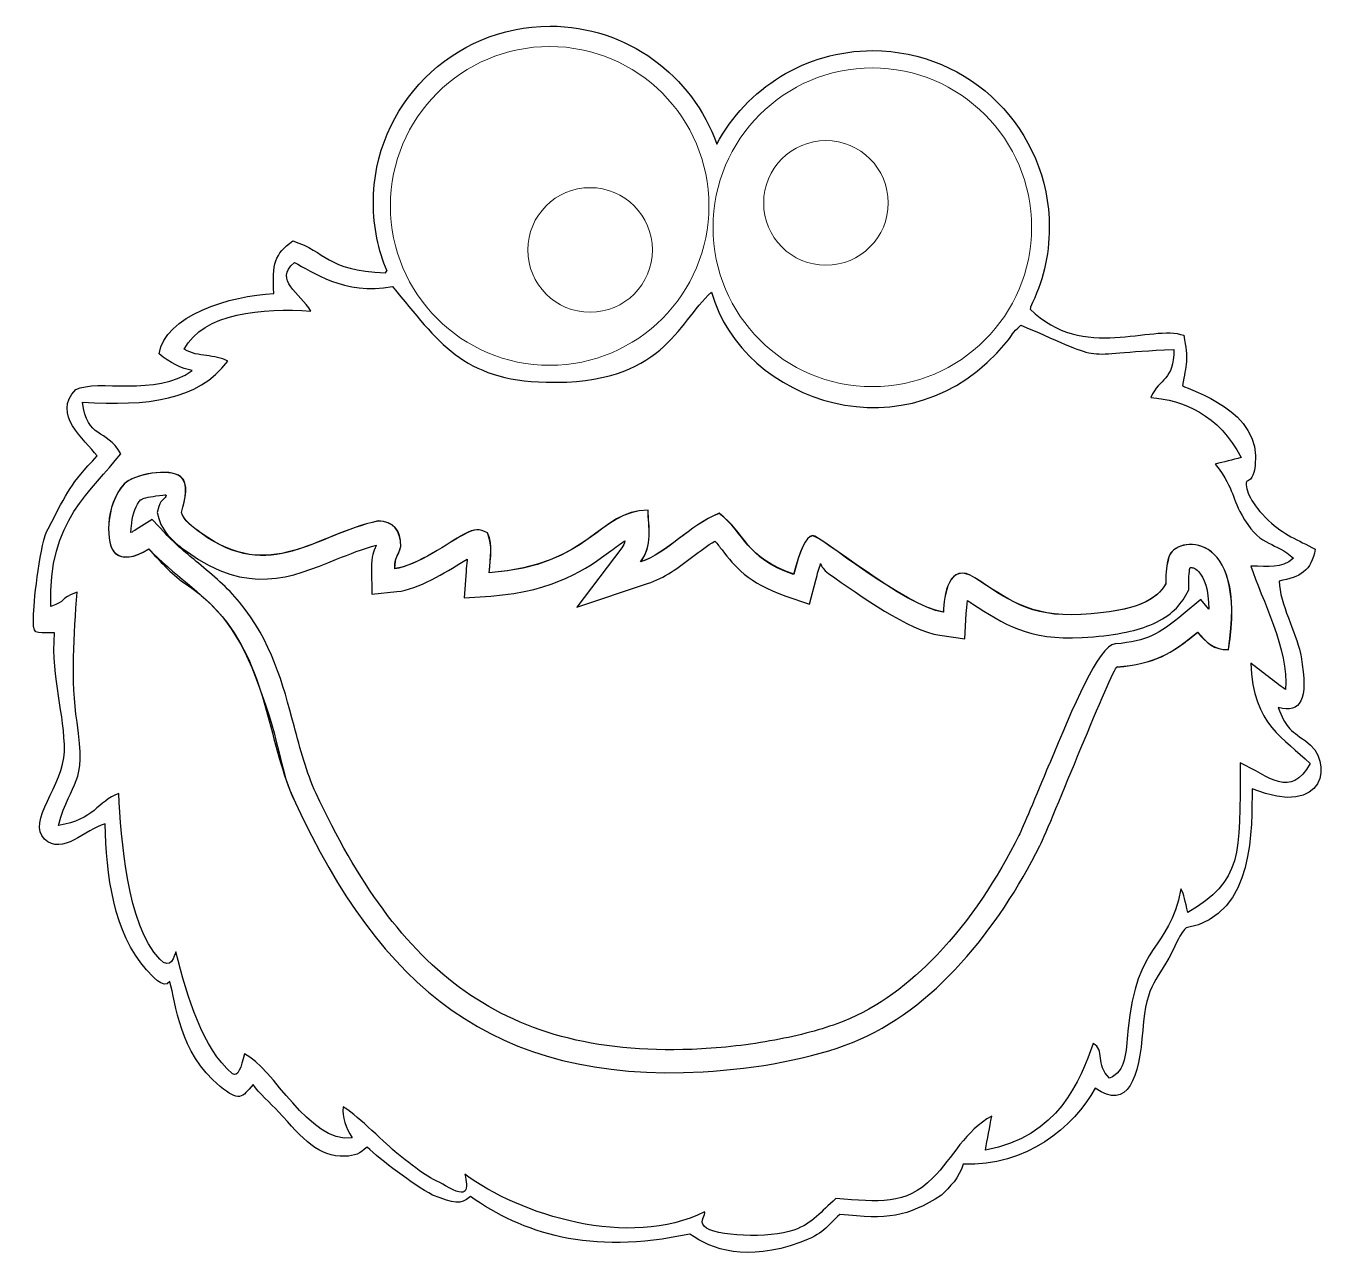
# Model space of a CAD drawing. Header units: inches. Extents: x -0.96 to 0.33, y -0.54 to 0.68.
import ezdxf

# ---------------------------------------------------------------- set-up
doc = ezdxf.new("R2010")
doc.units = ezdxf.units.IN
doc.header["$MEASUREMENT"] = 0
doc.layers.add('layer 1', color=7, linetype='Continuous')

msp = doc.modelspace()

# ---------------------------------------------------------------- linework, layer by layer
at = {"layer": 'layer 1'}
msp.add_open_spline([(-0.6033, 0.4351), (-0.6038, 0.4346), (-0.6043, 0.434), (-0.6047, 0.4333), (-0.6047, 0.4333), (-0.6649, 0.4356), (-0.662, 0.4545), (-0.6964, 0.4648), (-0.6964, 0.4648), (-0.7143, 0.452), (-0.7167, 0.4425), (-0.7151, 0.4127), (-0.7151, 0.4127), (-0.7578, 0.4112), (-0.8236, 0.3907), (-0.8285, 0.3531), (-0.8285, 0.3531), (-0.8179, 0.3444), (-0.8064, 0.3386), (-0.7957, 0.3366), (-0.7957, 0.3366), (-0.8321, 0.3105), (-0.8894, 0.3288), (-0.911, 0.3178), (-0.911, 0.3178), (-0.9351, 0.2931), (-0.9023, 0.2686), (-0.8897, 0.2522), (-0.8897, 0.2522), (-0.9173, 0.2232), (-0.9176, 0.219), (-0.9384, 0.1802), (-0.9384, 0.1802), (-0.946, 0.1669), (-0.9522, 0.1119), (-0.9527, 0.0958), (-0.9527, 0.0958), (-0.9534, 0.0736), (-0.9527, 0.0778), (-0.9321, 0.0773), (-0.9321, 0.0773), (-0.9351, 0.0298), (-0.9217, -0.0021), (-0.9222, -0.0403), (-0.9222, -0.0403), (-0.9227, -0.0731), (-0.96, -0.1092), (-0.9419, -0.1268), (-0.9419, -0.1268), (-0.9243, -0.1433), (-0.9016, -0.1171), (-0.882, -0.1116), (-0.882, -0.1116), (-0.8808, -0.1614), (-0.8737, -0.2197), (-0.8409, -0.256), (-0.8409, -0.256), (-0.837, -0.2603), (-0.8236, -0.2764), (-0.818, -0.2676), (-0.818, -0.2676), (-0.8115, -0.2888), (-0.8094, -0.3372), (-0.7683, -0.3712), (-0.7683, -0.3712), (-0.7494, -0.3867), (-0.7465, -0.3827), (-0.7356, -0.3693), (-0.7356, -0.3693), (-0.73, -0.378), (-0.7184, -0.3876), (-0.7103, -0.3965), (-0.7103, -0.3965), (-0.6858, -0.4231), (-0.6715, -0.4415), (-0.6444, -0.4404), (-0.6444, -0.4404), (-0.6353, -0.4401), (-0.6297, -0.4377), (-0.6229, -0.4312), (-0.6229, -0.4312), (-0.6091, -0.4444), (-0.578, -0.4678), (-0.558, -0.4788), (-0.558, -0.4788), (-0.5358, -0.487), (-0.5311, -0.4886), (-0.5207, -0.4803), (-0.5207, -0.4803), (-0.4688, -0.5159), (-0.4039, -0.5388), (-0.3036, -0.5173), (-0.3036, -0.5173), (-0.2819, -0.5328), (-0.2476, -0.5447), (-0.1948, -0.5257), (-0.1948, -0.5257), (-0.1705, -0.5169), (-0.1692, -0.5103), (-0.1552, -0.4978), (-0.1552, -0.4978), (-0.1079, -0.5031), (-0.0891, -0.5008), (-0.0548, -0.4789), (-0.0548, -0.4789), (-0.0465, -0.4705), (-0.037, -0.4617), (-0.0334, -0.4483), (-0.0334, -0.4483), (0.0294, -0.4504), (0.0758, -0.4118), (0.0974, -0.3729), (0.0974, -0.3729), (0.1298, -0.3956), (0.1409, -0.363), (0.1443, -0.3155), (0.1443, -0.3155), (0.1479, -0.2672), (0.1592, -0.2682), (0.1762, -0.2326), (0.1762, -0.2326), (0.182, -0.2202), (0.183, -0.2191), (0.1871, -0.2146), (0.1871, -0.2146), (0.2572, -0.2017), (0.2513, -0.1135), (0.2527, -0.0769), (0.2527, -0.0769), (0.3253, -0.1072), (0.3343, -0.0491), (0.3054, -0.0296), (0.3054, -0.0296), (0.289, -0.0185), (0.2856, -0.0153), (0.2784, 0.0034), (0.2784, 0.0034), (0.3005, -0.0022), (0.3085, 0.0098), (0.3009, 0.0538), (0.3009, 0.0538), (0.3006, 0.0549), (0.3004, 0.0558), (0.3003, 0.0568), (0.3003, 0.0568), (0.2957, 0.0787), (0.28, 0.1053), (0.2792, 0.1285), (0.2792, 0.1285), (0.2997, 0.1322), (0.3114, 0.1384), (0.3148, 0.1601), (0.3148, 0.1601), (0.2977, 0.1691), (0.2836, 0.1743), (0.2688, 0.1884), (0.2688, 0.1884), (0.2513, 0.2051), (0.2456, 0.2184), (0.2468, 0.227), (0.2468, 0.227), (0.2532, 0.2282), (0.2547, 0.2373), (0.2555, 0.2427), (0.2555, 0.2427), (0.2627, 0.2972), (0.1914, 0.3169), (0.1835, 0.3218), (0.1835, 0.3218), (0.1876, 0.3429), (0.1896, 0.347), (0.1848, 0.3715), (0.1848, 0.3715), (0.1536, 0.3831), (0.0853, 0.3452), (0.033, 0.3975), (0.033, 0.3975), (0.0332, 0.3982), (0.0332, 0.3989), (0.0332, 0.3994), (0.0332, 0.3994), (0.0452, 0.4231), (0.0519, 0.4499), (0.0519, 0.4783), (0.0519, 0.4783), (0.0519, 0.5748), (-0.0263, 0.653), (-0.1228, 0.653), (-0.1228, 0.653), (-0.1895, 0.653), (-0.2476, 0.6155), (-0.277, 0.5604), (-0.277, 0.5604), (-0.3009, 0.6284), (-0.3656, 0.6772), (-0.4419, 0.6772), (-0.4419, 0.6772), (-0.5384, 0.6772), (-0.6166, 0.599), (-0.6166, 0.5025), (-0.6166, 0.5025), (-0.6166, 0.4785), (-0.6118, 0.4558), (-0.6031, 0.435), (-0.6031, 0.435), (-0.6031, 0.435), (-0.6033, 0.4351), (-0.6033, 0.4351)], degree=3, knots=[0, 0, 0, 0, 0.018868, 0.018868, 0.018868, 0.018868, 0.037736, 0.037736, 0.037736, 0.037736, 0.056604, 0.056604, 0.056604, 0.056604, 0.075472, 0.075472, 0.075472, 0.075472, 0.09434, 0.09434, 0.09434, 0.09434, 0.113208, 0.113208, 0.113208, 0.113208, 0.132075, 0.132075, 0.132075, 0.132075, 0.150943, 0.150943, 0.150943, 0.150943, 0.169811, 0.169811, 0.169811, 0.169811, 0.188679, 0.188679, 0.188679, 0.188679, 0.207547, 0.207547, 0.207547, 0.207547, 0.226415, 0.226415, 0.226415, 0.226415, 0.245283, 0.245283, 0.245283, 0.245283, 0.264151, 0.264151, 0.264151, 0.264151, 0.283019, 0.283019, 0.283019, 0.283019, 0.301887, 0.301887, 0.301887, 0.301887, 0.320755, 0.320755, 0.320755, 0.320755, 0.339623, 0.339623, 0.339623, 0.339623, 0.358491, 0.358491, 0.358491, 0.358491, 0.377358, 0.377358, 0.377358, 0.377358, 0.396226, 0.396226, 0.396226, 0.396226, 0.415094, 0.415094, 0.415094, 0.415094, 0.433962, 0.433962, 0.433962, 0.433962, 0.45283, 0.45283, 0.45283, 0.45283, 0.471698, 0.471698, 0.471698, 0.471698, 0.490566, 0.490566, 0.490566, 0.490566, 0.509434, 0.509434, 0.509434, 0.509434, 0.528302, 0.528302, 0.528302, 0.528302, 0.54717, 0.54717, 0.54717, 0.54717, 0.566038, 0.566038, 0.566038, 0.566038, 0.584906, 0.584906, 0.584906, 0.584906, 0.603774, 0.603774, 0.603774, 0.603774, 0.622642, 0.622642, 0.622642, 0.622642, 0.641509, 0.641509, 0.641509, 0.641509, 0.660377, 0.660377, 0.660377, 0.660377, 0.679245, 0.679245, 0.679245, 0.679245, 0.698113, 0.698113, 0.698113, 0.698113, 0.716981, 0.716981, 0.716981, 0.716981, 0.735849, 0.735849, 0.735849, 0.735849, 0.754717, 0.754717, 0.754717, 0.754717, 0.773585, 0.773585, 0.773585, 0.773585, 0.792453, 0.792453, 0.792453, 0.792453, 0.811321, 0.811321, 0.811321, 0.811321, 0.830189, 0.830189, 0.830189, 0.830189, 0.849057, 0.849057, 0.849057, 0.849057, 0.867925, 0.867925, 0.867925, 0.867925, 0.886792, 0.886792, 0.886792, 0.886792, 0.90566, 0.90566, 0.90566, 0.90566, 0.924528, 0.924528, 0.924528, 0.924528, 0.943396, 0.943396, 0.943396, 0.943396, 0.962264, 0.962264, 0.962264, 0.962264, 1, 1, 1, 1], dxfattribs=at)
at = {"layer": 'layer 1', "color": 7, "lineweight": 20}
for points in [[(-0.4422, 0.6571), (-0.3552, 0.6571), (-0.2847, 0.5865), (-0.2847, 0.4995), (-0.2847, 0.4995), (-0.2847, 0.4125), (-0.3552, 0.3419), (-0.4422, 0.3419), (-0.4422, 0.3419), (-0.5293, 0.3419), (-0.5998, 0.4125), (-0.5998, 0.4995), (-0.5998, 0.4995), (-0.5998, 0.5865), (-0.5293, 0.6571), (-0.4422, 0.6571)], [(-0.1231, 0.6359), (-0.0361, 0.6359), (0.0344, 0.5653), (0.0344, 0.4783), (0.0344, 0.4783), (0.0344, 0.3913), (-0.0361, 0.3208), (-0.1231, 0.3208), (-0.1231, 0.3208), (-0.2101, 0.3208), (-0.2807, 0.3913), (-0.2807, 0.4783), (-0.2807, 0.4783), (-0.2807, 0.5653), (-0.2101, 0.6359), (-0.1231, 0.6359)], [(-0.169, 0.564), (-0.135, 0.564), (-0.1074, 0.5364), (-0.1074, 0.5024), (-0.1074, 0.5024), (-0.1074, 0.4684), (-0.135, 0.4408), (-0.169, 0.4408), (-0.169, 0.4408), (-0.2031, 0.4408), (-0.2306, 0.4684), (-0.2306, 0.5024), (-0.2306, 0.5024), (-0.2306, 0.5364), (-0.2031, 0.564), (-0.169, 0.564)], [(-0.4023, 0.5175), (-0.3683, 0.5175), (-0.3407, 0.4899), (-0.3407, 0.4559), (-0.3407, 0.4559), (-0.3407, 0.4219), (-0.3683, 0.3943), (-0.4023, 0.3943), (-0.4023, 0.3943), (-0.4363, 0.3943), (-0.4639, 0.4219), (-0.4639, 0.4559), (-0.4639, 0.4559), (-0.4639, 0.4899), (-0.4363, 0.5175), (-0.4023, 0.5175)]]:
    msp.add_open_spline(points, degree=3, knots=[0, 0, 0, 0, 0.2, 0.2, 0.2, 0.2, 0.4, 0.4, 0.4, 0.4, 0.6, 0.6, 0.6, 0.6, 1, 1, 1, 1], dxfattribs=at)
at = {"layer": 'layer 1', "color": 142}
for points, knots in [([(-0.5978, 0.4197), (-0.6456, 0.4105), (-0.6779, 0.4353), (-0.6947, 0.4434), (-0.6947, 0.4434), (-0.7158, 0.4259), (-0.6888, 0.4134), (-0.6785, 0.3954), (-0.6785, 0.3954), (-0.7251, 0.3987), (-0.7857, 0.3938), (-0.8036, 0.3577), (-0.8036, 0.3577), (-0.7895, 0.3492), (-0.7736, 0.3534), (-0.7607, 0.3458), (-0.7607, 0.3458), (-0.7903, 0.3069), (-0.8398, 0.3014), (-0.9042, 0.3055), (-0.9042, 0.3055), (-0.8998, 0.2682), (-0.8811, 0.28), (-0.8665, 0.2544), (-0.8665, 0.2544), (-0.8943, 0.2175), (-0.9389, 0.189), (-0.9356, 0.1033), (-0.9356, 0.1033), (-0.9198, 0.1086), (-0.9278, 0.111), (-0.9097, 0.1174), (-0.9097, 0.1174), (-0.9124, 0.0759), (-0.9162, 0.0302), (-0.9097, -0.0111), (-0.9097, -0.0111), (-0.8998, -0.0755), (-0.9154, -0.0668), (-0.9282, -0.1131), (-0.9282, -0.1131), (-0.8925, -0.1078), (-0.8896, -0.0894), (-0.8685, -0.0816), (-0.8685, -0.0816), (-0.8659, -0.1261), (-0.8607, -0.2113), (-0.8279, -0.2454), (-0.8279, -0.2454), (-0.8167, -0.2571), (-0.8135, -0.2421), (-0.8121, -0.2381), (-0.8121, -0.2381), (-0.7999, -0.2846), (-0.7859, -0.333), (-0.7561, -0.3587), (-0.7561, -0.3587), (-0.7506, -0.3627), (-0.7472, -0.3523), (-0.7442, -0.3391), (-0.7442, -0.3391), (-0.7159, -0.3519), (-0.6804, -0.4281), (-0.6377, -0.4221), (-0.6377, -0.4221), (-0.6441, -0.4119), (-0.6477, -0.4017), (-0.6465, -0.3915), (-0.6465, -0.3915), (-0.6361, -0.3968), (-0.6081, -0.4246), (-0.5949, -0.4359), (-0.5949, -0.4359), (-0.5865, -0.4429), (-0.5769, -0.4505), (-0.568, -0.4567), (-0.568, -0.4567), (-0.5617, -0.461), (-0.5526, -0.4654), (-0.5452, -0.4697), (-0.5452, -0.4697), (-0.5221, -0.4833), (-0.523, -0.4727), (-0.5261, -0.4581), (-0.5261, -0.4581), (-0.4718, -0.4984), (-0.3636, -0.5326), (-0.289, -0.4953), (-0.289, -0.4953), (-0.2873, -0.4978), (-0.2945, -0.5042), (-0.2896, -0.5095), (-0.2896, -0.5095), (-0.28, -0.5198), (-0.2243, -0.5218), (-0.2008, -0.5134), (-0.2008, -0.5134), (-0.1812, -0.5064), (-0.1745, -0.4952), (-0.1591, -0.4822), (-0.1591, -0.4822), (-0.1164, -0.4853), (-0.0907, -0.4892), (-0.0635, -0.462), (-0.0635, -0.462), (-0.0429, -0.4412), (-0.0314, -0.4149), (-0.0051, -0.4007), (-0.0051, -0.4007), (-0.0071, -0.4119), (-0.0092, -0.4231), (-0.0113, -0.4344), (-0.0113, -0.4344), (0.0609, -0.421), (0.0824, -0.3654), (0.0952, -0.329), (0.0952, -0.329), (0.1072, -0.3347), (0.0972, -0.3499), (0.1115, -0.3631), (0.1115, -0.3631), (0.1279, -0.3562), (0.1275, -0.3377), (0.1296, -0.3165), (0.1296, -0.3165), (0.1388, -0.2252), (0.1696, -0.2399), (0.1821, -0.1759), (0.1821, -0.1759), (0.1857, -0.182), (0.186, -0.1876), (0.1889, -0.1993), (0.1889, -0.1993), (0.2425, -0.1675), (0.2408, -0.1441), (0.2406, -0.0514), (0.2406, -0.0514), (0.2694, -0.0645), (0.2904, -0.0872), (0.3099, -0.052), (0.3099, -0.052), (0.2843, -0.0269), (0.2538, -0.0147), (0.2511, 0.0473), (0.2511, 0.0473), (0.2625, 0.0386), (0.274, 0.0298), (0.2854, 0.0211), (0.2854, 0.0211), (0.2891, 0.0606), (0.2619, 0.1108), (0.2512, 0.1431), (0.2512, 0.1431), (0.2694, 0.1433), (0.2808, 0.1402), (0.2933, 0.151), (0.2933, 0.151), (0.2758, 0.1678), (0.2619, 0.1614), (0.245, 0.1891), (0.245, 0.1891), (0.2304, 0.213), (0.2372, 0.2159), (0.2161, 0.2442), (0.2161, 0.2442), (0.2246, 0.2462), (0.2331, 0.2484), (0.2416, 0.2505), (0.2416, 0.2505), (0.2193, 0.2935), (0.1842, 0.3073), (0.1524, 0.3101), (0.1524, 0.3101), (0.1609, 0.33), (0.1754, 0.3263), (0.175, 0.3575), (0.175, 0.3575), (0.0744, 0.3535), (0.1154, 0.3426), (0.0238, 0.3815), (0.0238, 0.3815), (0.0139, 0.3732), (0.0163, 0.3727), (0.0093, 0.3643), (0.0093, 0.3643), (-0.0867, 0.2478), (-0.2515, 0.3051), (-0.2823, 0.4142), (-0.2823, 0.4142), (-0.3164, 0.3831), (-0.33, 0.3223), (-0.4458, 0.3251), (-0.4458, 0.3251), (-0.5286, 0.3272), (-0.5518, 0.3646), (-0.5977, 0.4197), (-0.5977, 0.4197), (-0.5977, 0.4197), (-0.5978, 0.4197), (-0.5978, 0.4197)], [0, 0, 0, 0, 0.019608, 0.019608, 0.019608, 0.019608, 0.039216, 0.039216, 0.039216, 0.039216, 0.058824, 0.058824, 0.058824, 0.058824, 0.078431, 0.078431, 0.078431, 0.078431, 0.098039, 0.098039, 0.098039, 0.098039, 0.117647, 0.117647, 0.117647, 0.117647, 0.137255, 0.137255, 0.137255, 0.137255, 0.156863, 0.156863, 0.156863, 0.156863, 0.176471, 0.176471, 0.176471, 0.176471, 0.196078, 0.196078, 0.196078, 0.196078, 0.215686, 0.215686, 0.215686, 0.215686, 0.235294, 0.235294, 0.235294, 0.235294, 0.254902, 0.254902, 0.254902, 0.254902, 0.27451, 0.27451, 0.27451, 0.27451, 0.294118, 0.294118, 0.294118, 0.294118, 0.313725, 0.313725, 0.313725, 0.313725, 0.333333, 0.333333, 0.333333, 0.333333, 0.352941, 0.352941, 0.352941, 0.352941, 0.372549, 0.372549, 0.372549, 0.372549, 0.392157, 0.392157, 0.392157, 0.392157, 0.411765, 0.411765, 0.411765, 0.411765, 0.431373, 0.431373, 0.431373, 0.431373, 0.45098, 0.45098, 0.45098, 0.45098, 0.470588, 0.470588, 0.470588, 0.470588, 0.490196, 0.490196, 0.490196, 0.490196, 0.509804, 0.509804, 0.509804, 0.509804, 0.529412, 0.529412, 0.529412, 0.529412, 0.54902, 0.54902, 0.54902, 0.54902, 0.568627, 0.568627, 0.568627, 0.568627, 0.588235, 0.588235, 0.588235, 0.588235, 0.607843, 0.607843, 0.607843, 0.607843, 0.627451, 0.627451, 0.627451, 0.627451, 0.647059, 0.647059, 0.647059, 0.647059, 0.666667, 0.666667, 0.666667, 0.666667, 0.686275, 0.686275, 0.686275, 0.686275, 0.705882, 0.705882, 0.705882, 0.705882, 0.72549, 0.72549, 0.72549, 0.72549, 0.745098, 0.745098, 0.745098, 0.745098, 0.764706, 0.764706, 0.764706, 0.764706, 0.784314, 0.784314, 0.784314, 0.784314, 0.803922, 0.803922, 0.803922, 0.803922, 0.823529, 0.823529, 0.823529, 0.823529, 0.843137, 0.843137, 0.843137, 0.843137, 0.862745, 0.862745, 0.862745, 0.862745, 0.882353, 0.882353, 0.882353, 0.882353, 0.901961, 0.901961, 0.901961, 0.901961, 0.921569, 0.921569, 0.921569, 0.921569, 0.941176, 0.941176, 0.941176, 0.941176, 0.960784, 0.960784, 0.960784, 0.960784, 1, 1, 1, 1]), ([(0.1189, 0.0436), (0.1147, 0.0432), (0.0533, -0.1117), (0.0426, -0.1332), (0.0426, -0.1332), (0.0013, -0.2157), (-0.0628, -0.2959), (-0.1426, -0.3278), (-0.1426, -0.3278), (-0.1816, -0.3433), (-0.2371, -0.3539), (-0.2906, -0.3568), (-0.2906, -0.3568), (-0.4987, -0.3683), (-0.6095, -0.2719), (-0.6937, -0.091), (-0.6937, -0.091), (-0.7109, -0.0541), (-0.705, -0.0459), (-0.7268, 0.0162), (-0.7268, 0.0162), (-0.7446, 0.0671), (-0.7625, 0.0991), (-0.8038, 0.1268), (-0.8038, 0.1268), (-0.817, 0.1357), (-0.8279, 0.1487), (-0.8388, 0.1601), (-0.8388, 0.1601), (-0.8542, 0.1504), (-0.8649, 0.1505), (-0.8715, 0.1555), (-0.8715, 0.1555), (-0.8819, 0.1636), (-0.8821, 0.2043), (-0.8631, 0.2244), (-0.8631, 0.2244), (-0.8538, 0.2343), (-0.8179, 0.2404), (-0.8073, 0.2316), (-0.8073, 0.2316), (-0.7988, 0.2246), (-0.8028, 0.2102), (-0.8065, 0.1962), (-0.8065, 0.1962), (-0.8045, 0.1889), (-0.7956, 0.1819), (-0.7869, 0.1757), (-0.7869, 0.1757), (-0.7181, 0.1261), (-0.6743, 0.1744), (-0.612, 0.1878), (-0.612, 0.1878), (-0.597, 0.1875), (-0.5895, 0.1791), (-0.5896, 0.1626), (-0.5896, 0.1626), (-0.5932, 0.1498), (-0.5954, 0.1538), (-0.5954, 0.1407), (-0.5954, 0.1407), (-0.5748, 0.1428), (-0.5396, 0.1679), (-0.5283, 0.174), (-0.5283, 0.174), (-0.5149, 0.1812), (-0.5128, 0.1799), (-0.5037, 0.1762), (-0.5037, 0.1762), (-0.4982, 0.1615), (-0.5009, 0.1542), (-0.5021, 0.1365), (-0.5021, 0.1365), (-0.401, 0.144), (-0.3944, 0.1983), (-0.345, 0.1985), (-0.345, 0.1985), (-0.3446, 0.1822), (-0.3403, 0.1633), (-0.3524, 0.1474), (-0.3524, 0.1474), (-0.3258, 0.1562), (-0.3046, 0.1832), (-0.2747, 0.1954), (-0.2747, 0.1954), (-0.2481, 0.1754), (-0.25, 0.1521), (-0.201, 0.135), (-0.201, 0.135), (-0.1948, 0.1585), (-0.1891, 0.1723), (-0.1823, 0.1733), (-0.1823, 0.1733), (-0.1757, 0.1742), (-0.0911, 0.1034), (-0.0531, 0.0976), (-0.0531, 0.0976), (-0.0521, 0.1139), (-0.0481, 0.1486), (-0.0217, 0.1316), (-0.0217, 0.1316), (0.0099, 0.1113), (0.0316, 0.0924), (0.0832, 0.0954), (0.0832, 0.0954), (0.1395, 0.0986), (0.158, 0.1101), (0.1671, 0.1258), (0.1671, 0.1258), (0.167, 0.1389), (0.1677, 0.1432), (0.1701, 0.1522), (0.1701, 0.1522), (0.1759, 0.1733), (0.2484, 0.1812), (0.229, 0.0606), (0.229, 0.0606), (0.215, 0.0598), (0.2064, 0.0685), (0.1986, 0.0779), (0.1986, 0.0779), (0.1717, 0.0559), (0.1566, 0.0468), (0.1187, 0.0434), (0.1187, 0.0434), (0.1187, 0.0434), (0.1189, 0.0436), (0.1189, 0.0436)], [0, 0, 0, 0, 0.030303, 0.030303, 0.030303, 0.030303, 0.060606, 0.060606, 0.060606, 0.060606, 0.090909, 0.090909, 0.090909, 0.090909, 0.121212, 0.121212, 0.121212, 0.121212, 0.151515, 0.151515, 0.151515, 0.151515, 0.181818, 0.181818, 0.181818, 0.181818, 0.212121, 0.212121, 0.212121, 0.212121, 0.242424, 0.242424, 0.242424, 0.242424, 0.272727, 0.272727, 0.272727, 0.272727, 0.30303, 0.30303, 0.30303, 0.30303, 0.333333, 0.333333, 0.333333, 0.333333, 0.363636, 0.363636, 0.363636, 0.363636, 0.393939, 0.393939, 0.393939, 0.393939, 0.424242, 0.424242, 0.424242, 0.424242, 0.454545, 0.454545, 0.454545, 0.454545, 0.484848, 0.484848, 0.484848, 0.484848, 0.515152, 0.515152, 0.515152, 0.515152, 0.545455, 0.545455, 0.545455, 0.545455, 0.575758, 0.575758, 0.575758, 0.575758, 0.606061, 0.606061, 0.606061, 0.606061, 0.636364, 0.636364, 0.636364, 0.636364, 0.666667, 0.666667, 0.666667, 0.666667, 0.69697, 0.69697, 0.69697, 0.69697, 0.727273, 0.727273, 0.727273, 0.727273, 0.757576, 0.757576, 0.757576, 0.757576, 0.787879, 0.787879, 0.787879, 0.787879, 0.818182, 0.818182, 0.818182, 0.818182, 0.848485, 0.848485, 0.848485, 0.848485, 0.878788, 0.878788, 0.878788, 0.878788, 0.909091, 0.909091, 0.909091, 0.909091, 0.939394, 0.939394, 0.939394, 0.939394, 1, 1, 1, 1])]:
    msp.add_open_spline(points, degree=3, knots=knots, dxfattribs=at)
at = {"layer": 'layer 1', "color": 138}
for points, knots in [([(0.1189, 0.0436), (0.1147, 0.0432), (0.0533, -0.1117), (0.0426, -0.1332), (0.0426, -0.1332), (0.0013, -0.2157), (-0.0628, -0.2959), (-0.1426, -0.3278), (-0.1426, -0.3278), (-0.1816, -0.3433), (-0.2371, -0.3539), (-0.2906, -0.3568), (-0.2906, -0.3568), (-0.4987, -0.3683), (-0.6095, -0.2719), (-0.6937, -0.091), (-0.6937, -0.091), (-0.7212, -0.032), (-0.7199, 0.0371), (-0.7662, 0.0934), (-0.7662, 0.0934), (-0.7859, 0.1172), (-0.8148, 0.1349), (-0.8386, 0.1602), (-0.8386, 0.1602), (-0.8541, 0.1505), (-0.8647, 0.1506), (-0.8714, 0.1557), (-0.8714, 0.1557), (-0.8818, 0.1637), (-0.882, 0.2044), (-0.863, 0.2245), (-0.863, 0.2245), (-0.8536, 0.2344), (-0.8178, 0.2405), (-0.8072, 0.2317), (-0.8072, 0.2317), (-0.7987, 0.2247), (-0.8027, 0.2103), (-0.8064, 0.1963), (-0.8064, 0.1963), (-0.8044, 0.189), (-0.7955, 0.182), (-0.7868, 0.1758), (-0.7868, 0.1758), (-0.718, 0.1262), (-0.6742, 0.1745), (-0.6119, 0.1879), (-0.6119, 0.1879), (-0.5969, 0.1876), (-0.5894, 0.1792), (-0.5895, 0.1628), (-0.5895, 0.1628), (-0.593, 0.1499), (-0.5953, 0.1539), (-0.5953, 0.1408), (-0.5953, 0.1408), (-0.5747, 0.1429), (-0.5395, 0.168), (-0.5282, 0.1741), (-0.5282, 0.1741), (-0.5148, 0.1813), (-0.5127, 0.18), (-0.5036, 0.1763), (-0.5036, 0.1763), (-0.4981, 0.1616), (-0.5008, 0.1543), (-0.502, 0.1366), (-0.502, 0.1366), (-0.4009, 0.1441), (-0.3943, 0.1984), (-0.3449, 0.1986), (-0.3449, 0.1986), (-0.3445, 0.1823), (-0.3402, 0.1634), (-0.3522, 0.1475), (-0.3522, 0.1475), (-0.3257, 0.1563), (-0.3045, 0.1834), (-0.2746, 0.1955), (-0.2746, 0.1955), (-0.2479, 0.1755), (-0.2499, 0.1522), (-0.2009, 0.1352), (-0.2009, 0.1352), (-0.1947, 0.1586), (-0.189, 0.1724), (-0.1822, 0.1734), (-0.1822, 0.1734), (-0.1756, 0.1743), (-0.091, 0.1036), (-0.0529, 0.0977), (-0.0529, 0.0977), (-0.052, 0.114), (-0.048, 0.1487), (-0.0216, 0.1317), (-0.0216, 0.1317), (0.01, 0.1115), (0.0317, 0.0926), (0.0833, 0.0955), (0.0833, 0.0955), (0.1396, 0.0987), (0.1581, 0.1102), (0.1672, 0.1259), (0.1672, 0.1259), (0.1671, 0.1391), (0.1678, 0.1433), (0.1702, 0.1523), (0.1702, 0.1523), (0.1761, 0.1734), (0.2485, 0.1813), (0.2291, 0.0607), (0.2291, 0.0607), (0.2151, 0.0599), (0.2065, 0.0686), (0.1987, 0.078), (0.1987, 0.078), (0.1718, 0.056), (0.1567, 0.0469), (0.1188, 0.0436), (0.1188, 0.0436), (0.1188, 0.0436), (0.1189, 0.0436), (0.1189, 0.0436)], [0, 0, 0, 0, 0.03125, 0.03125, 0.03125, 0.03125, 0.0625, 0.0625, 0.0625, 0.0625, 0.09375, 0.09375, 0.09375, 0.09375, 0.125, 0.125, 0.125, 0.125, 0.15625, 0.15625, 0.15625, 0.15625, 0.1875, 0.1875, 0.1875, 0.1875, 0.21875, 0.21875, 0.21875, 0.21875, 0.25, 0.25, 0.25, 0.25, 0.28125, 0.28125, 0.28125, 0.28125, 0.3125, 0.3125, 0.3125, 0.3125, 0.34375, 0.34375, 0.34375, 0.34375, 0.375, 0.375, 0.375, 0.375, 0.40625, 0.40625, 0.40625, 0.40625, 0.4375, 0.4375, 0.4375, 0.4375, 0.46875, 0.46875, 0.46875, 0.46875, 0.5, 0.5, 0.5, 0.5, 0.53125, 0.53125, 0.53125, 0.53125, 0.5625, 0.5625, 0.5625, 0.5625, 0.59375, 0.59375, 0.59375, 0.59375, 0.625, 0.625, 0.625, 0.625, 0.65625, 0.65625, 0.65625, 0.65625, 0.6875, 0.6875, 0.6875, 0.6875, 0.71875, 0.71875, 0.71875, 0.71875, 0.75, 0.75, 0.75, 0.75, 0.78125, 0.78125, 0.78125, 0.78125, 0.8125, 0.8125, 0.8125, 0.8125, 0.84375, 0.84375, 0.84375, 0.84375, 0.875, 0.875, 0.875, 0.875, 0.90625, 0.90625, 0.90625, 0.90625, 0.9375, 0.9375, 0.9375, 0.9375, 1, 1, 1, 1]), ([(0.0521, -0.0524), (0.075, 0.0028), (0.1006, 0.065), (0.117, 0.0663), (0.117, 0.0663), (0.1332, 0.0677), (0.1442, 0.0702), (0.1535, 0.0745), (0.1535, 0.0745), (0.1629, 0.0788), (0.1722, 0.0857), (0.1843, 0.0957), (0.1843, 0.0957), (0.1843, 0.0957), (0.2019, 0.1101), (0.2019, 0.1101), (0.2019, 0.1101), (0.2019, 0.1101), (0.2097, 0.1006), (0.2097, 0.1006), (0.2097, 0.1006), (0.2095, 0.1202), (0.2053, 0.1317), (0.1995, 0.138), (0.1995, 0.138), (0.1978, 0.1399), (0.1961, 0.1409), (0.1945, 0.1415), (0.1945, 0.1415), (0.1934, 0.1418), (0.1921, 0.1419), (0.1911, 0.1418), (0.1911, 0.1418), (0.1908, 0.1405), (0.1906, 0.1393), (0.1904, 0.138), (0.1904, 0.138), (0.19, 0.1348), (0.1899, 0.1314), (0.1899, 0.1261), (0.1899, 0.1261), (0.1899, 0.1261), (0.19, 0.1198), (0.19, 0.1198), (0.19, 0.1198), (0.19, 0.1198), (0.1869, 0.1144), (0.1869, 0.1144), (0.1869, 0.1144), (0.1801, 0.1025), (0.1699, 0.0924), (0.1514, 0.0849), (0.1514, 0.0849), (0.1363, 0.0787), (0.1153, 0.0745), (0.0845, 0.0726), (0.0845, 0.0726), (0.0312, 0.0697), (0.0061, 0.0862), (-0.0239, 0.1059), (-0.0239, 0.1059), (-0.0255, 0.107), (-0.0272, 0.108), (-0.0289, 0.1092), (-0.0289, 0.1092), (-0.0297, 0.1048), (-0.03, 0.1), (-0.0303, 0.0963), (-0.0303, 0.0963), (-0.0303, 0.0963), (-0.0318, 0.0712), (-0.0318, 0.0712), (-0.0318, 0.0712), (-0.0318, 0.0712), (-0.0565, 0.0749), (-0.0565, 0.0749), (-0.0565, 0.0749), (-0.0867, 0.0796), (-0.1348, 0.1136), (-0.1665, 0.1361), (-0.1665, 0.1361), (-0.1714, 0.1395), (-0.1733, 0.1429), (-0.1743, 0.1457), (-0.1743, 0.1457), (-0.1758, 0.1412), (-0.1774, 0.1357), (-0.1791, 0.1294), (-0.1791, 0.1294), (-0.1791, 0.1294), (-0.1854, 0.1055), (-0.1854, 0.1055), (-0.1854, 0.1055), (-0.1854, 0.1055), (-0.2088, 0.1136), (-0.2088, 0.1136), (-0.2088, 0.1136), (-0.2466, 0.1268), (-0.2592, 0.1429), (-0.2718, 0.1592), (-0.2718, 0.1592), (-0.274, 0.1622), (-0.2763, 0.1652), (-0.2789, 0.168), (-0.2789, 0.168), (-0.2863, 0.1636), (-0.2935, 0.1581), (-0.3006, 0.1527), (-0.3006, 0.1527), (-0.3148, 0.1419), (-0.3285, 0.1315), (-0.3455, 0.1259), (-0.3455, 0.1259), (-0.3455, 0.1259), (-0.4153, 0.1028), (-0.4153, 0.1028), (-0.4153, 0.1028), (-0.4153, 0.1028), (-0.3708, 0.1614), (-0.3708, 0.1614), (-0.3708, 0.1614), (-0.3693, 0.1633), (-0.3684, 0.1656), (-0.3678, 0.1683), (-0.3678, 0.1683), (-0.3723, 0.1655), (-0.3769, 0.1621), (-0.3817, 0.1585), (-0.3817, 0.1585), (-0.4058, 0.1407), (-0.4357, 0.1186), (-0.5006, 0.1137), (-0.5006, 0.1137), (-0.5006, 0.1137), (-0.5269, 0.1118), (-0.5269, 0.1118), (-0.5269, 0.1118), (-0.5269, 0.1118), (-0.525, 0.138), (-0.525, 0.138), (-0.525, 0.138), (-0.5248, 0.1413), (-0.5243, 0.1454), (-0.524, 0.1491), (-0.524, 0.1491), (-0.524, 0.1491), (-0.5239, 0.1502), (-0.5239, 0.1502), (-0.5239, 0.1502), (-0.5239, 0.1502), (-0.5278, 0.1478), (-0.5278, 0.1478), (-0.5278, 0.1478), (-0.5452, 0.137), (-0.5722, 0.1202), (-0.5933, 0.118), (-0.5933, 0.118), (-0.5933, 0.118), (-0.6183, 0.1154), (-0.6183, 0.1154), (-0.6183, 0.1154), (-0.6183, 0.1154), (-0.6185, 0.1407), (-0.6185, 0.1407), (-0.6185, 0.1407), (-0.6185, 0.1539), (-0.6167, 0.1574), (-0.6139, 0.1633), (-0.6139, 0.1633), (-0.6138, 0.1636), (-0.6136, 0.1638), (-0.6135, 0.1641), (-0.6135, 0.1641), (-0.6269, 0.1606), (-0.6402, 0.1552), (-0.653, 0.15), (-0.653, 0.15), (-0.6987, 0.1314), (-0.7407, 0.1143), (-0.8005, 0.1573), (-0.8005, 0.1573), (-0.8057, 0.1609), (-0.8108, 0.1648), (-0.8154, 0.1692), (-0.8154, 0.1692), (-0.8217, 0.1752), (-0.8267, 0.1822), (-0.8289, 0.1905), (-0.8289, 0.1905), (-0.8289, 0.1905), (-0.8305, 0.1963), (-0.8305, 0.1963), (-0.8305, 0.1963), (-0.8305, 0.1963), (-0.8289, 0.2021), (-0.8289, 0.2021), (-0.8289, 0.2021), (-0.8289, 0.2021), (-0.8289, 0.2023), (-0.8289, 0.2023), (-0.8289, 0.2023), (-0.8271, 0.2092), (-0.8194, 0.2115), (-0.8222, 0.2139), (-0.8222, 0.2139), (-0.8222, 0.2139), (-0.8222, 0.2139), (-0.8222, 0.2139), (-0.8222, 0.2139), (-0.8223, 0.2141), (-0.8263, 0.2132), (-0.8318, 0.2126), (-0.8318, 0.2126), (-0.8391, 0.2116), (-0.8454, 0.2102), (-0.8468, 0.2087), (-0.8468, 0.2087), (-0.8472, 0.2082), (-0.8477, 0.2076), (-0.8481, 0.2071), (-0.8481, 0.2071), (-0.853, 0.2008), (-0.8555, 0.1914), (-0.8559, 0.1827), (-0.8559, 0.1827), (-0.856, 0.1802), (-0.8563, 0.178), (-0.8565, 0.1764), (-0.8565, 0.1764), (-0.855, 0.1771), (-0.8533, 0.1781), (-0.8512, 0.1794), (-0.8512, 0.1794), (-0.8512, 0.1794), (-0.8353, 0.1893), (-0.8353, 0.1893), (-0.8353, 0.1893), (-0.8353, 0.1893), (-0.8225, 0.1757), (-0.8225, 0.1757), (-0.8225, 0.1757), (-0.8123, 0.1648), (-0.8009, 0.1554), (-0.7897, 0.1462), (-0.7897, 0.1462), (-0.7751, 0.134), (-0.7609, 0.1222), (-0.749, 0.1077), (-0.749, 0.1077), (-0.7172, 0.069), (-0.7061, 0.0268), (-0.6951, -0.0147), (-0.6951, -0.0147), (-0.689, -0.0377), (-0.683, -0.0606), (-0.6733, -0.0815), (-0.6733, -0.0815), (-0.6328, -0.1684), (-0.5864, -0.2348), (-0.5258, -0.2775), (-0.5258, -0.2775), (-0.4658, -0.3197), (-0.3907, -0.3396), (-0.2922, -0.3342), (-0.2922, -0.3342), (-0.2664, -0.3328), (-0.2398, -0.3295), (-0.215, -0.3246), (-0.215, -0.3246), (-0.191, -0.3199), (-0.169, -0.3138), (-0.1513, -0.3067), (-0.1513, -0.3067), (-0.1175, -0.2932), (-0.0865, -0.2698), (-0.059, -0.241), (-0.059, -0.241), (-0.0266, -0.2069), (0.0008, -0.1654), (0.0218, -0.1232), (0.0218, -0.1232), (0.0257, -0.1155), (0.0381, -0.0854), (0.0517, -0.0525), (0.0517, -0.0525), (0.0517, -0.0525), (0.0521, -0.0524), (0.0521, -0.0524)], [0, 0, 0, 0, 0.013699, 0.013699, 0.013699, 0.013699, 0.027397, 0.027397, 0.027397, 0.027397, 0.041096, 0.041096, 0.041096, 0.041096, 0.054795, 0.054795, 0.054795, 0.054795, 0.068493, 0.068493, 0.068493, 0.068493, 0.082192, 0.082192, 0.082192, 0.082192, 0.09589, 0.09589, 0.09589, 0.09589, 0.109589, 0.109589, 0.109589, 0.109589, 0.123288, 0.123288, 0.123288, 0.123288, 0.136986, 0.136986, 0.136986, 0.136986, 0.150685, 0.150685, 0.150685, 0.150685, 0.164384, 0.164384, 0.164384, 0.164384, 0.178082, 0.178082, 0.178082, 0.178082, 0.191781, 0.191781, 0.191781, 0.191781, 0.205479, 0.205479, 0.205479, 0.205479, 0.219178, 0.219178, 0.219178, 0.219178, 0.232877, 0.232877, 0.232877, 0.232877, 0.246575, 0.246575, 0.246575, 0.246575, 0.260274, 0.260274, 0.260274, 0.260274, 0.273973, 0.273973, 0.273973, 0.273973, 0.287671, 0.287671, 0.287671, 0.287671, 0.30137, 0.30137, 0.30137, 0.30137, 0.315068, 0.315068, 0.315068, 0.315068, 0.328767, 0.328767, 0.328767, 0.328767, 0.342466, 0.342466, 0.342466, 0.342466, 0.356164, 0.356164, 0.356164, 0.356164, 0.369863, 0.369863, 0.369863, 0.369863, 0.383562, 0.383562, 0.383562, 0.383562, 0.39726, 0.39726, 0.39726, 0.39726, 0.410959, 0.410959, 0.410959, 0.410959, 0.424658, 0.424658, 0.424658, 0.424658, 0.438356, 0.438356, 0.438356, 0.438356, 0.452055, 0.452055, 0.452055, 0.452055, 0.465753, 0.465753, 0.465753, 0.465753, 0.479452, 0.479452, 0.479452, 0.479452, 0.493151, 0.493151, 0.493151, 0.493151, 0.506849, 0.506849, 0.506849, 0.506849, 0.520548, 0.520548, 0.520548, 0.520548, 0.534247, 0.534247, 0.534247, 0.534247, 0.547945, 0.547945, 0.547945, 0.547945, 0.561644, 0.561644, 0.561644, 0.561644, 0.575342, 0.575342, 0.575342, 0.575342, 0.589041, 0.589041, 0.589041, 0.589041, 0.60274, 0.60274, 0.60274, 0.60274, 0.616438, 0.616438, 0.616438, 0.616438, 0.630137, 0.630137, 0.630137, 0.630137, 0.643836, 0.643836, 0.643836, 0.643836, 0.657534, 0.657534, 0.657534, 0.657534, 0.671233, 0.671233, 0.671233, 0.671233, 0.684932, 0.684932, 0.684932, 0.684932, 0.69863, 0.69863, 0.69863, 0.69863, 0.712329, 0.712329, 0.712329, 0.712329, 0.726027, 0.726027, 0.726027, 0.726027, 0.739726, 0.739726, 0.739726, 0.739726, 0.753425, 0.753425, 0.753425, 0.753425, 0.767123, 0.767123, 0.767123, 0.767123, 0.780822, 0.780822, 0.780822, 0.780822, 0.794521, 0.794521, 0.794521, 0.794521, 0.808219, 0.808219, 0.808219, 0.808219, 0.821918, 0.821918, 0.821918, 0.821918, 0.835616, 0.835616, 0.835616, 0.835616, 0.849315, 0.849315, 0.849315, 0.849315, 0.863014, 0.863014, 0.863014, 0.863014, 0.876712, 0.876712, 0.876712, 0.876712, 0.890411, 0.890411, 0.890411, 0.890411, 0.90411, 0.90411, 0.90411, 0.90411, 0.917808, 0.917808, 0.917808, 0.917808, 0.931507, 0.931507, 0.931507, 0.931507, 0.945205, 0.945205, 0.945205, 0.945205, 0.958904, 0.958904, 0.958904, 0.958904, 0.972603, 0.972603, 0.972603, 0.972603, 1, 1, 1, 1])]:
    msp.add_open_spline(points, degree=3, knots=knots, dxfattribs=at)

doc.saveas('drawing.dxf')
